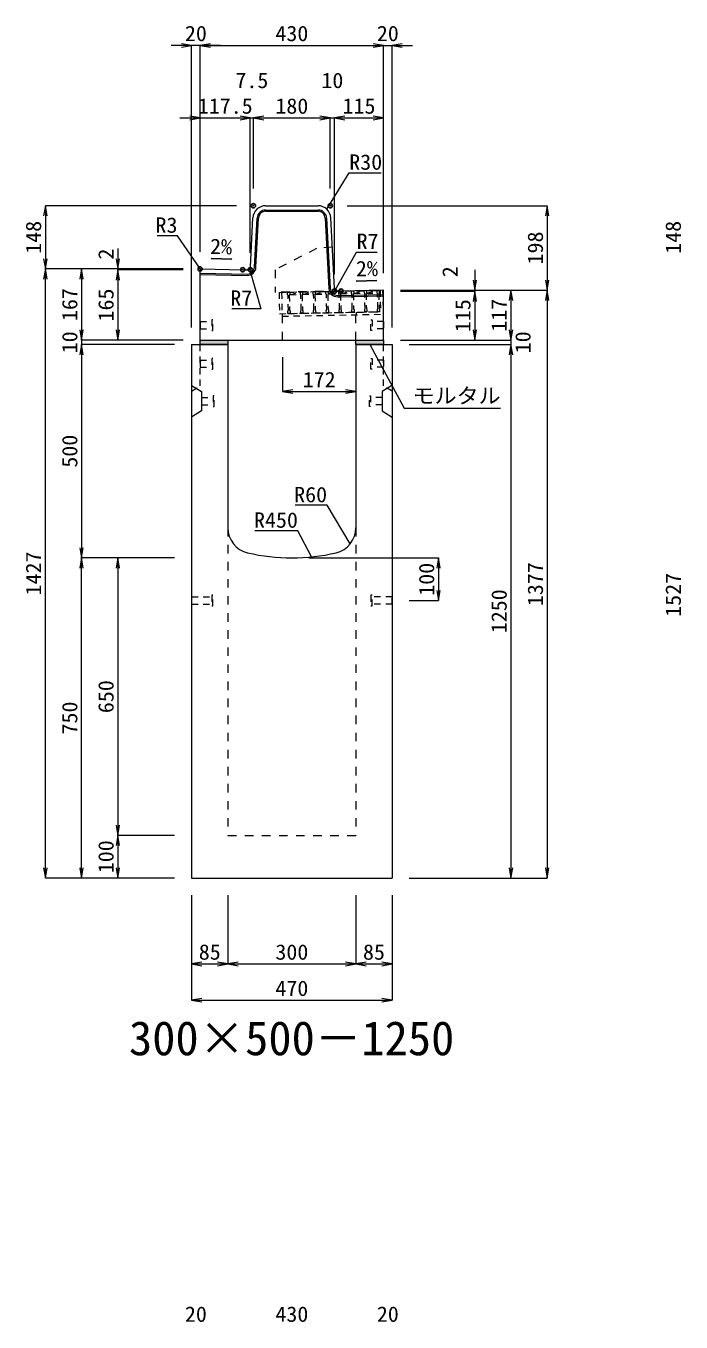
# Model space of a CAD drawing. Units: millimetres at full size. Extents: x -22536 to 51867, y -19720 to 38340.
# Drawn here: x 10776 to 12313, y 5810 to 8846 of the extents above; entities that cross this region are included whole.
import ezdxf
from ezdxf.enums import TextEntityAlignment as Align

# ---------------------------------------------------------------- set-up
doc = ezdxf.new("R2010")
doc.units = ezdxf.units.MM
doc.header["$LTSCALE"] = 20
doc.header["$PDMODE"] = 32
doc.header["$PDSIZE"] = 10
doc.linetypes.add('USER1', pattern=[2, 1, -1])
doc.linetypes.add('USER2', pattern=[1.35, 0.75, -0.6])
for name, color, linetype, lineweight in [('インサート', 3, 'USER2', 9), ('グレーチング', 7, 'USER2', 5), ('モルタル', 7, 'Continuous', 9), ('受枠', 3, 'USER2', 9), ('寸法線', 7, 'Continuous', 13), ('引出線', 4, 'Continuous', 13), ('本体', 2, 'Continuous', 13), ('目地', 132, 'Continuous', 5)]:
    doc.layers.add(name, color=color, linetype=linetype, lineweight=lineweight)
doc.layers.add('作業エリア', color=11, linetype='Continuous')
doc.layers.add('文字', color=7, linetype='Continuous')
doc.styles.add('ＭＳ 明朝', font='')
doc.styles.get('ＭＳ 明朝').set_extended_font_data('MS Mincho')

# ---------------------------------------------------------------- blocks, each defined once
blk = doc.blocks.new('open_arrow')
at = {"color": 0, "linetype": 'Continuous', "lineweight": -2}
blk.add_lwpolyline([(7.5, 1.25), (0, 0), (7.5, -1.25)], dxfattribs=at)

msp = doc.modelspace()

# ---------------------------------------------------------------- hatches: boundary and pattern name
at = {"layer": 'モルタル'}
for points in [[(11250, 8100), (11250, 8110), (11185, 8110), (11185, 8100)], [(11615, 8100), (11615, 8110), (11550, 8110), (11550, 8100)]]:
    msp.add_hatch(color=256, dxfattribs=at).paths.add_polyline_path(points)

# ---------------------------------------------------------------- linework, layer by layer
at = {"layer": 'インサート'}
for p, q in [((11185, 8153.5), (11212, 8153.5)), ((11185, 8153.5), (11185, 8136.5)), ((11215, 8157.5), (11212, 8157.5)), ((11212, 8157.5), (11212, 8132.5)), ((11215, 8132.5), (11215, 8157.5)), ((11585, 8157.5), (11588, 8157.5)), ((11585, 8132.5), (11585, 8157.5)), ((11588, 8157.5), (11588, 8132.5)), ((11615, 8153.5), (11588, 8153.5)), ((11615, 8153.5), (11615, 8136.5)), ((11185, 8136.5), (11212, 8136.5)), ((11212, 8132.5), (11215, 8132.5)), ((11588, 8132.5), (11585, 8132.5)), ((11615, 8136.5), (11588, 8136.5)), ((11185, 8063.5), (11212, 8063.5)), ((11185, 8063.5), (11185, 8046.5)), ((11185, 8046.5), (11212, 8046.5)), ((11215, 8067.5), (11212, 8067.5)), ((11212, 8067.5), (11212, 8042.5)), ((11215, 8042.5), (11215, 8067.5)), ((11585, 8067.5), (11588, 8067.5)), ((11585, 8042.5), (11585, 8067.5)), ((11588, 8067.5), (11588, 8042.5)), ((11615, 8063.5), (11588, 8063.5)), ((11615, 8046.5), (11588, 8046.5)), ((11615, 8063.5), (11615, 8046.5)), ((11212, 8042.5), (11215, 8042.5)), ((11588, 8042.5), (11585, 8042.5)), ((11188.2, 7975.5), (11215.2, 7975.5)), ((11188.2, 7975.5), (11188.2, 7958.5)), ((11188.2, 7958.5), (11215.2, 7958.5)), ((11218.2, 7979.5), (11215.2, 7979.5)), ((11215.2, 7979.5), (11215.2, 7954.5)), ((11218.2, 7954.5), (11218.2, 7979.5)), ((11581.8, 7979.5), (11584.8, 7979.5)), ((11581.8, 7954.5), (11581.8, 7979.5)), ((11584.8, 7979.5), (11584.8, 7954.5)), ((11611.8, 7975.5), (11584.8, 7975.5)), ((11611.8, 7958.5), (11584.8, 7958.5)), ((11611.8, 7975.5), (11611.8, 7958.5)), ((11215.2, 7954.5), (11218.2, 7954.5)), ((11584.8, 7954.5), (11581.8, 7954.5)), ((11165, 7508.5), (11212, 7508.5)), ((11165, 7508.5), (11165, 7491.5)), ((11215, 7512.5), (11212, 7512.5)), ((11212, 7512.5), (11212, 7487.5)), ((11215, 7487.5), (11215, 7512.5)), ((11588, 7512.5), (11585, 7512.5)), ((11585, 7512.5), (11585, 7487.5)), ((11588, 7487.5), (11588, 7512.5)), ((11635, 7508.5), (11588, 7508.5)), ((11635, 7491.5), (11635, 7508.5)), ((11165, 7491.5), (11212, 7491.5)), ((11212, 7487.5), (11215, 7487.5)), ((11585, 7487.5), (11588, 7487.5)), ((11635, 7491.5), (11588, 7491.5))]:
    msp.add_line(p, q, dxfattribs=at)
at = {"layer": 'グレーチング'}
for p, q in [((11389.92, 8222.5), (11604.88, 8226.8)), ((11395.04, 8216.6), (11419.92, 8223.1)), ((11395.04, 8216.6), (11420.04, 8217.1)), ((11425.04, 8217.2), (11449.91, 8223.7)), ((11425.04, 8217.2), (11450.03, 8217.7)), ((11455.03, 8217.8), (11479.91, 8224.3)), ((11455.03, 8217.8), (11480.03, 8218.3)), ((11485.03, 8218.4), (11509.9, 8224.9)), ((11485.03, 8218.4), (11510.02, 8218.9)), ((11515.02, 8219), (11539.89, 8225.5)), ((11515.02, 8219), (11540.01, 8219.5)), ((11545.01, 8219.6), (11569.89, 8226.1)), ((11545.01, 8219.6), (11570.01, 8220.1)), ((11575.01, 8220.2), (11599.88, 8226.7)), ((11575.01, 8220.2), (11600, 8220.7)), ((11390.92, 8172.51), (11605.88, 8176.81))]:
    msp.add_line(p, q, dxfattribs=at)
for points in [[(11389.92, 8222.5), (11394.92, 8222.6), (11395.04, 8216.6), (11394.06, 8215.58), (11394.78, 8179.59), (11395.8, 8178.61), (11395.92, 8172.61), (11390.92, 8172.51), (11390.8, 8178.51), (11391.78, 8179.53), (11391.06, 8215.52), (11390.04, 8216.5)], [(11419.92, 8223.1), (11424.92, 8223.2), (11425.04, 8217.2), (11424.06, 8216.18), (11424.78, 8180.19), (11425.8, 8179.21), (11425.92, 8173.21), (11420.92, 8173.11), (11420.8, 8179.11), (11421.78, 8180.13), (11421.06, 8216.12), (11420.04, 8217.1)], [(11449.91, 8223.7), (11454.91, 8223.8), (11455.03, 8217.8), (11454.05, 8216.78), (11454.77, 8180.79), (11455.79, 8179.81), (11455.91, 8173.81), (11450.91, 8173.71), (11450.79, 8179.71), (11451.77, 8180.73), (11451.05, 8216.72), (11450.03, 8217.7)], [(11479.91, 8224.3), (11484.91, 8224.4), (11485.03, 8218.4), (11484.05, 8217.38), (11484.77, 8181.39), (11485.79, 8180.41), (11485.91, 8174.41), (11480.91, 8174.31), (11480.79, 8180.31), (11481.77, 8181.33), (11481.05, 8217.32), (11480.03, 8218.3)], [(11509.9, 8224.9), (11514.9, 8225), (11515.02, 8219), (11514.04, 8217.98), (11514.76, 8181.99), (11515.78, 8181.01), (11515.9, 8175.01), (11510.9, 8174.91), (11510.78, 8180.91), (11511.76, 8181.93), (11511.04, 8217.92), (11510.02, 8218.9)], [(11539.89, 8225.5), (11544.89, 8225.6), (11545.01, 8219.6), (11544.03, 8218.58), (11544.75, 8182.59), (11545.77, 8181.61), (11545.89, 8175.61), (11540.89, 8175.51), (11540.77, 8181.51), (11541.75, 8182.53), (11541.03, 8218.52), (11540.01, 8219.5)], [(11569.89, 8226.1), (11574.89, 8226.2), (11575.01, 8220.2), (11574.03, 8219.18), (11574.75, 8183.19), (11575.77, 8182.21), (11575.89, 8176.21), (11570.89, 8176.11), (11570.77, 8182.11), (11571.75, 8183.13), (11571.03, 8219.12), (11570.01, 8220.1)], [(11599.88, 8226.7), (11604.88, 8226.8), (11605, 8220.8), (11604.02, 8219.78), (11604.74, 8183.79), (11605.76, 8182.81), (11605.88, 8176.81), (11600.88, 8176.71), (11600.76, 8182.71), (11601.74, 8183.73), (11601.02, 8219.72), (11600, 8220.7)]]:
    msp.add_lwpolyline(points, close=True, dxfattribs=at)
at = {"layer": 'モルタル'}
for points in [[(11185, 8110), (11250, 8110), (11250, 8100), (11185, 8100)], [(11550, 8110), (11615, 8110), (11615, 8100), (11550, 8100)]]:
    msp.add_lwpolyline(points, close=True, dxfattribs=at)
at = {"layer": '作業エリア'}
for p in [(11310, 8425), (11490, 8425), (11185, 8277), (11285, 8275), (11302.5, 8275), (11500, 8225), (11515, 8225)]:
    msp.add_point(p, dxfattribs=at)
at = {"layer": '受枠'}
for p, q in [((11369.93, 8222.1), (11612.88, 8226.96)), ((11369.93, 8222.1), (11370.93, 8172.11)), ((11375.93, 8222.22), (11377.05, 8166.23)), ((11606.88, 8226.84), (11607.88, 8176.85)), ((11612.88, 8226.96), (11614, 8170.97)), ((11370.93, 8172.11), (11607.88, 8176.85)), ((11377.05, 8166.23), (11614, 8170.97)), ((11550.89, 8175.71), (11551.01, 8169.71))]:
    msp.add_line(p, q, dxfattribs=at)
at = {"layer": '寸法線'}
for p, q in [((11233, 8800.58), (11117, 8800.58)), ((11165, 8140), (11165, 8800.58)), ((11185, 8800.58), (11615, 8800.58)), ((11185, 8317), (11185, 8800.58)), ((11185, 8317), (11185, 8800.58)), ((11567, 8800.58), (11683, 8800.58)), ((11615, 8267), (11615, 8800.58)), ((11615, 8267), (11615, 8800.58)), ((11635, 8140), (11635, 8800.58)), ((11137, 8630.58), (11302.5, 8630.58)), ((11185, 8317), (11185, 8630.58)), ((11254.5, 8630.58), (11358, 8630.58)), ((11302.5, 8315), (11302.5, 8630.58)), ((11302.5, 8315), (11302.5, 8630.58)), ((11310, 8465), (11310, 8630.58)), ((11310, 8630.58), (11490, 8630.58)), ((11310, 8465), (11310, 8630.58)), ((11442, 8630.58), (11548, 8630.58)), ((11490, 8465), (11490, 8630.58)), ((11490, 8465), (11490, 8630.58)), ((11500, 8265), (11500, 8630.58)), ((11500, 8630.58), (11615, 8630.58)), ((11500, 8265), (11500, 8630.58)), ((11615, 8267), (11615, 8630.58)), ((10822.06, 8425), (10822.06, 8277)), ((11270, 8425), (10822.06, 8425)), ((11530, 8425), (11998.78, 8425)), ((11998.78, 8425), (11998.78, 8227)), ((10992.06, 8325), (10992.06, 8227)), ((11145, 8277), (10822.06, 8277)), ((10822.06, 6850), (10822.06, 8277)), ((11145, 8277), (10822.06, 8277)), ((10907.06, 8277), (10907.06, 8110)), ((11145, 8277), (10907.06, 8277)), ((11145, 8277), (10992.06, 8277)), ((11145, 8275), (10992.06, 8275)), ((10992.06, 8275), (10992.06, 8110)), ((11145, 8275), (10992.06, 8275)), ((11828.78, 8275), (11828.78, 8177)), ((11655, 8227), (11828.78, 8227)), ((11655, 8227), (11913.78, 8227)), ((11655, 8227), (11998.78, 8227)), ((11655, 8227), (11998.78, 8227)), ((11655, 8225), (11828.78, 8225)), ((11655, 8225), (11828.78, 8225)), ((11828.78, 8225), (11828.78, 8110)), ((11913.78, 8227), (11913.78, 8110)), ((11998.78, 8227), (11998.78, 6850)), ((10907.06, 8158), (10907.06, 8052)), ((11913.78, 8158), (11913.78, 8052)), ((11145, 8110), (10907.06, 8110)), ((11145, 8110), (10907.06, 8110)), ((11145, 8110), (10992.06, 8110)), ((11655, 8110), (11828.78, 8110)), ((11655, 8110), (11913.78, 8110)), ((11655, 8110), (11913.78, 8110)), ((11125, 8100), (10907.06, 8100)), ((10907.06, 8100), (10907.06, 7600)), ((11125, 8100), (10907.06, 8100)), ((11675, 8100), (11913.78, 8100)), ((11675, 8100), (11913.78, 8100)), ((11913.78, 8100), (11913.78, 6850)), ((11378, 8070), (11378, 7989.77)), ((11378, 7989.77), (11550, 7989.77)), ((11125, 7600), (10907.06, 7600)), ((10907.06, 6850), (10907.06, 7600)), ((11125, 7600), (10907.06, 7600)), ((10992.06, 7600), (10992.06, 6950)), ((11125, 7600), (10992.06, 7600)), ((11440, 7600), (11743.78, 7600)), ((11743.78, 7600), (11743.78, 7500)), ((11675, 7500), (11743.78, 7500)), ((11125, 6950), (10992.06, 6950)), ((10992.06, 6950), (10992.06, 6850)), ((11125, 6950), (10992.06, 6950)), ((11125, 6850), (10822.06, 6850)), ((11125, 6850), (10907.06, 6850)), ((11125, 6850), (10992.06, 6850)), ((11675, 6850), (11913.78, 6850)), ((11675, 6850), (11998.78, 6850)), ((11165, 6810), (11165, 6648.84)), ((11165, 6810), (11165, 6563.84)), ((11250, 6810), (11250, 6648.84)), ((11250, 6810), (11250, 6648.84)), ((11550, 6810), (11550, 6648.84)), ((11550, 6810), (11550, 6648.84)), ((11635, 6810), (11635, 6648.84)), ((11635, 6810), (11635, 6563.84)), ((11165, 6648.84), (11250, 6648.84)), ((11250, 6648.84), (11550, 6648.84)), ((11550, 6648.84), (11635, 6648.84)), ((11165, 6563.84), (11635, 6563.84))]:
    msp.add_line(p, q, dxfattribs=at)
at = {"layer": '引出線'}
for points in [[(11482.14, 8416.74), (11534.6, 8502.07), (11609.27, 8502.07)], [(11185.9, 8276.08), (11131.83, 8354.5), (11084.11, 8354.5)], [(11259.18, 8300.18), (11210.44, 8301.15), (11259.18, 8300.18)], [(11501.83, 8226.93), (11551.86, 8316.53), (11599.79, 8316.53)], [(11300.67, 8276.93), (11327.18, 8183.56), (11259.25, 8183.56)], [(11550.86, 8248.59), (11599.57, 8249.56), (11550.83, 8248.59)], [(11582.5, 8100), (11663.13, 7950.97), (11889.05, 7950.97)], [(11537.07, 7633.32), (11482.66, 7723.21), (11407.98, 7723.21)], [(11446.44, 7602.4), (11414.22, 7663.55), (11313.21, 7663.55)]]:
    msp.add_lwpolyline(points, dxfattribs=at)
at = {"layer": '本体'}
for p, q in [((11338.54, 8425), (11461.46, 8425)), ((11302.83, 8281.65), (11308.57, 8396.5)), ((11499.67, 8231.65), (11491.43, 8396.5)), ((11185, 8110), (11185, 8273.94)), ((11188.06, 8276.94), (11285, 8275)), ((11285, 8275), (11295.84, 8275)), ((11515, 8225), (11506.66, 8225)), ((11615, 8227), (11515, 8225)), ((11615, 8110), (11615, 8227)), ((11185, 8110), (11615, 8110)), ((11165, 8100), (11165, 6850)), ((11165, 8100), (11250, 8100)), ((11250, 8100), (11250, 7670.53)), ((11550, 8100), (11635, 8100)), ((11550, 8100), (11550, 7670.53)), ((11635, 8100), (11635, 6850)), ((11165, 6850), (11635, 6850))]:
    msp.add_line(p, q, dxfattribs=at)
at = {"layer": '本体', "linetype": 'USER1'}
for p, q in [((11458, 8325), (11361, 8275)), ((11494.85, 8328), (11458, 8325)), ((11361, 8275), (11361, 8221.92)), ((11515, 8225), (11361, 8221.92)), ((11378, 8110), (11378, 8172.25)), ((11550, 8110), (11550, 8175.69))]:
    msp.add_line(p, q, dxfattribs=at)
at = {"layer": '本体', "linetype": 'USER2', "lineweight": 9}
for p, q in [((11185, 8003), (11185, 8100)), ((11615, 8003), (11615, 8100)), ((11165, 7990.5), (11185, 8003)), ((11635, 7990.5), (11615, 8003))]:
    msp.add_line(p, q, dxfattribs=at)
at = {"layer": '本体', "lineweight": 9}
for p, q in [((11165, 8004), (11188.2, 7989.5)), ((11188.2, 7989.5), (11188.2, 7944.5)), ((11634.58, 8003.74), (11611.8, 7989.5)), ((11611.8, 7989.5), (11611.8, 7944.5)), ((11188.2, 7944.5), (11165, 7930)), ((11611.8, 7944.5), (11635, 7930))]:
    msp.add_line(p, q, dxfattribs=at)
at = {"layer": '本体', "linetype": 'USER1', "lineweight": 15}
for p, q in [((11250, 7670.53), (11250, 6950)), ((11550, 7670.53), (11550, 6950)), ((11250, 6950), (11550, 6950))]:
    msp.add_line(p, q, dxfattribs=at)
at = {"layer": '本体'}
for centre, radius, start, end in [((11338.54, 8395), 30, 90, 177.13759), ((11461.46, 8395), 30, 2.86241, 90), ((11188, 8273.94), 3, 88.85424, 180), ((11295.84, 8282), 7, 270, 357.13759), ((11506.66, 8232), 7, 182.86241, 270), ((11310, 7670.53), 60, 180, 256.65764), ((11490, 7670.53), 60, 283.34236, 0), ((11400, 8050), 450, 256.65764, 283.34236)]:
    msp.add_arc(centre, radius, start, end, dxfattribs=at)
at = {"layer": '目地'}
for p, q in [((11338.54, 8415), (11461.46, 8415)), ((11338.54, 8412), (11461.46, 8412)), ((11312.81, 8280.94), (11318.56, 8396)), ((11315.81, 8280.79), (11321.56, 8395.85)), ((11478.44, 8395.85), (11486.69, 8230.84)), ((11481.44, 8396), (11489.69, 8230.99)), ((11185, 8267), (11295.49, 8264.79)), ((11185, 8264), (11295.43, 8261.79)), ((11507.01, 8214.84), (11615, 8217)), ((11507.07, 8211.84), (11615, 8214))]:
    msp.add_line(p, q, dxfattribs=at)
for centre, radius, start, end in [((11338.54, 8395), 20, 90, 177.13759), ((11338.54, 8395), 17, 90, 177.13759), ((11461.46, 8395), 20, 2.86241, 90), ((11461.46, 8395), 17, 2.86241, 90), ((11295.83, 8281.78), 20, 268.85424, 357.13759), ((11295.83, 8281.78), 17, 268.85424, 357.13759), ((11506.67, 8231.83), 20, 182.86241, 271.14576), ((11506.67, 8231.83), 17, 182.86241, 271.14576)]:
    msp.add_arc(centre, radius, start, end, dxfattribs=at)

# ---------------------------------------------------------------- block references
at = {"layer": '寸法線', "xscale": 3.2, "yscale": 3.2}
for p, rotation in [((11165, 8800.58), 180), ((11615, 8800.58), 180), ((11615, 8800.58), 180), ((11185, 8630.58), 180), ((11302.5, 8630.58), 180), ((11302.5, 8630.58), 180), ((11490, 8630.58), 180), ((11490, 8630.58), 180), ((11615, 8630.58), 180), ((10822.06, 8425), 270), ((11998.78, 8425), 270), ((10822.06, 8277), 90), ((10992.06, 8277), 90), ((10822.06, 8277), 270), ((10907.06, 8277), 270), ((10992.06, 8275), 270), ((10992.06, 8275), 270), ((11828.78, 8227), 90), ((11998.78, 8227), 90), ((11828.78, 8225), 270), ((11828.78, 8225), 270), ((11913.78, 8227), 270), ((11998.78, 8227), 270), ((10907.06, 8110), 90), ((10907.06, 8110), 90), ((10992.06, 8110), 90), ((11828.78, 8110), 90), ((11913.78, 8110), 90), ((11913.78, 8110), 90), ((10907.06, 8100), 270), ((10907.06, 8100), 270), ((11913.78, 8100), 270), ((11913.78, 8100), 270), ((11550, 7989.77), 180), ((10907.06, 7600), 90), ((10907.06, 7600), 270), ((10992.06, 7600), 270), ((11743.78, 7600), 270), ((11743.78, 7500), 90), ((10992.06, 6950), 90), ((10992.06, 6950), 270), ((10822.06, 6850), 90), ((10907.06, 6850), 90), ((10992.06, 6850), 90), ((11913.78, 6850), 90), ((11998.78, 6850), 90), ((11250, 6648.84), 180), ((11550, 6648.84), 180), ((11635, 6648.84), 180), ((11635, 6563.84), 180)]:
    msp.add_blockref('open_arrow', p, dxfattribs=dict(at, rotation=rotation))
for p in [(11185, 8800.58), (11185, 8800.58), (11635, 8800.58), (11310, 8630.58), (11310, 8630.58), (11500, 8630.58), (11500, 8630.58), (11378, 7989.77), (11165, 6648.84), (11250, 6648.84), (11550, 6648.84), (11165, 6563.84)]:
    msp.add_blockref('open_arrow', p, dxfattribs=at)
at = {"layer": '引出線', "xscale": 0.0533, "yscale": 0.0533}
for p, rotation in [((11482.14, 8416.74), 58.4), ((11259.18, 8300.18), 178.9), ((11185.9, 8276.08), 124.6), ((11300.67, 8276.93), 285.9), ((11550.86, 8248.59), 1.1), ((11501.83, 8226.93), 60.8), ((11582.5, 8100), 298.4), ((11537.07, 7633.32), 121.2), ((11446.44, 7602.4), 117.8)]:
    msp.add_blockref('open_arrow', p, dxfattribs=dict(at, rotation=rotation))

# ---------------------------------------------------------------- texts
at = {"layer": '寸法線', "style": 'ＭＳ 明朝', "width": 1.05}
for s, p in [('20', (11175, 8828.58)), ('430', (11400, 8828.58)), ('20', (11625, 8828.58)), ('7.5', (11306.25, 8718.58)), ('10', (11495, 8718.58)), ('117.5', (11243.75, 8658.58)), ('180', (11400, 8658.58)), ('115', (11557.5, 8658.58)), ('172', (11464, 8017.77)), ('85', (11207.5, 6676.84)), ('300', (11400, 6676.84)), ('85', (11592.5, 6676.84)), ('470', (11400, 6591.84)), ('20', (11175, 5828.58)), ('430', (11400, 5828.58)), ('20', (11625, 5828.58))]:
    msp.add_text(s, height=36.03, dxfattribs=at).set_placement(p, align=Align.MIDDLE_CENTER)
for s, p in [('148', (10794.06, 8351)), ('148', (12294.06, 8351)), ('198', (11970.78, 8326)), ('2', (10964.06, 8311.82)), ('2', (11770.78, 8270.34)), ('167', (10879.06, 8193.5)), ('165', (10964.06, 8192.5)), ('115', (11800.78, 8167.5)), ('117', (11885.78, 8168.5)), ('10', (10879.06, 8105)), ('10', (11941.78, 8105)), ('500', (10879.06, 7850)), ('1427', (10794.06, 7563.5)), ('100', (11715.78, 7550)), ('1377', (11970.78, 7538.5)), ('1527', (12294.06, 7513.5)), ('1250', (11885.78, 7475)), ('650', (10964.06, 7275)), ('750', (10879.06, 7225)), ('100', (10964.06, 6900))]:
    msp.add_text(s, height=36.03, rotation=90, dxfattribs=at).set_placement(p, align=Align.MIDDLE_CENTER)
at = {"layer": '引出線', "style": 'ＭＳ 明朝', "width": 1.05}
for s, p in [('R30', (11534.6, 8545.27)), ('R7', (11551.86, 8359.73)), ('モルタル', (11683.13, 7998.08))]:
    msp.add_text(s, height=36.03, dxfattribs=at).set_placement(p, align=Align.TOP_LEFT)
for s, p in [('R3', (11131.83, 8397.7)), ('R7', (11307.18, 8226.76)), ('R60', (11482.66, 7766.41)), ('R450', (11414.22, 7706.75))]:
    msp.add_text(s, height=36.03, dxfattribs=at).set_placement(p, align=Align.TOP_RIGHT)
msp.add_text('2%', height=36.03, rotation=358.854, dxfattribs=at).set_placement((11260.12, 8347.07), align=Align.TOP_RIGHT)
msp.add_text('2%', height=36.03, rotation=1.146, dxfattribs=at).set_placement((11549.89, 8295.48), align=Align.TOP_LEFT)
at = {"layer": '文字', "style": 'ＭＳ 明朝'}
msp.add_text('300×500－1250', height=80.06, dxfattribs=at).set_placement((11399.52, 6475.03), align=Align.MIDDLE_CENTER)

doc.saveas('drawing.dxf')
